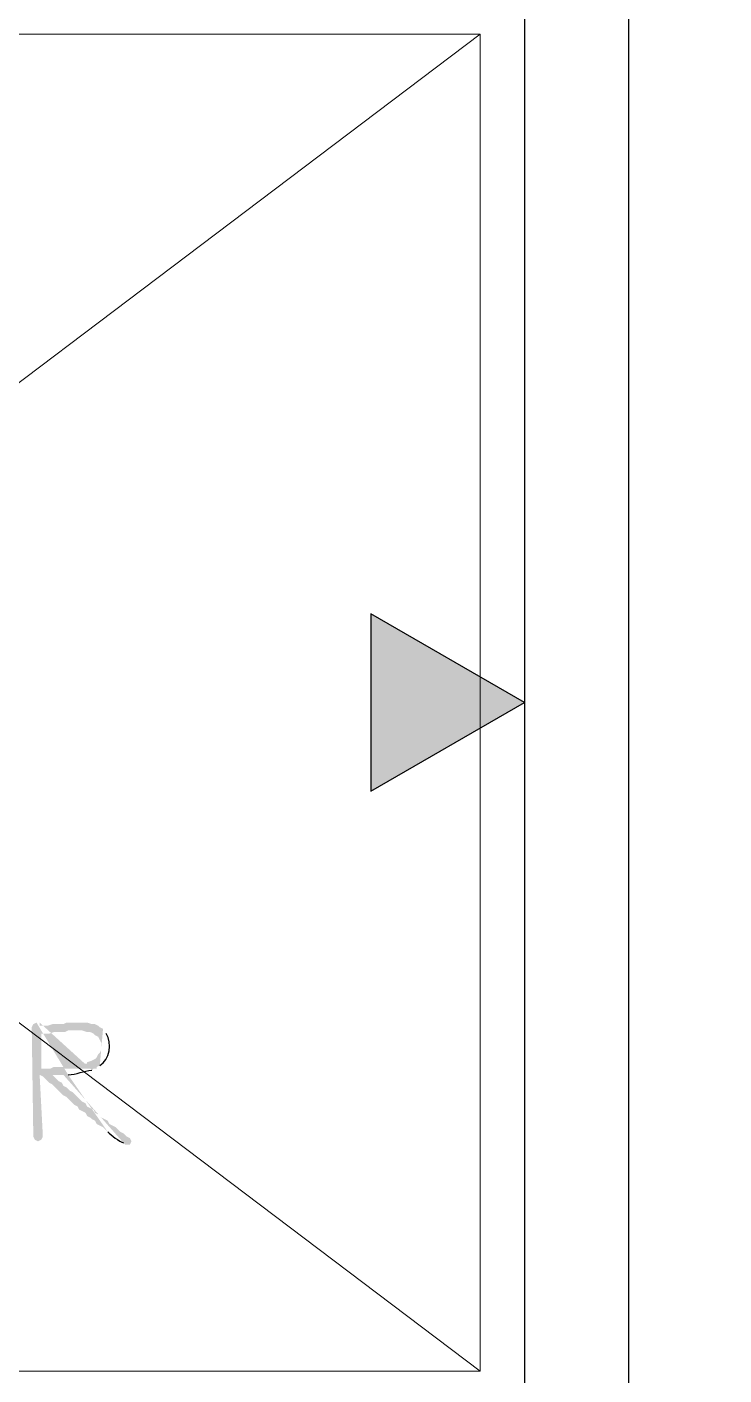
# Model space of a CAD drawing. Header units: inches. Extents: x -167 to 6071, y -6287 to -2731.
# Drawn here: x -57.32 to -33.86, y -5975.22 to -5929.83 of the extents above; entities that cross this region are included whole.
import ezdxf

# ---------------------------------------------------------------- set-up
doc = ezdxf.new("R2010")
doc.units = ezdxf.units.IN
doc.header["$LTSCALE"] = 96
doc.header["$MEASUREMENT"] = 0
doc.layers.add('Furniture', color=7, linetype='Continuous', lineweight=5, true_color=0x994d00)
doc.layers.add('PDF_Geometry', color=7, linetype='Continuous', true_color=0x4a4a4a)
doc.layers.add('PDF_Solid Fills', color=7, linetype='Continuous')

msp = doc.modelspace()

# ---------------------------------------------------------------- hatches: boundary and pattern name
at = {"layer": 'PDF_Solid Fills', "transparency": 33554559}
h = msp.add_hatch(color=256, dxfattribs=at)
h.paths.add_polyline_path([(-57.003, -5963.349), (-57.11, -5963.402), (-57.163, -5963.509), (-57.11, -5967.135), (-57.11, -5967.189), (-57.057, -5967.295), (-56.95, -5967.349), (-56.843, -5967.295), (-56.79, -5967.189), (-56.79, -5967.135), (-56.897, -5965.109), (-55.937, -5965.109)], flags=0)
h.paths.add_polyline_path([(-55.137, -5964.949), (-55.083, -5964.895), (-56.843, -5964.895), (-56.843, -5963.722), (-56.577, -5963.722), (-56.417, -5963.669), (-56.043, -5963.669), (-55.937, -5963.615), (-55.563, -5963.615), (-54.763, -5963.562), (-54.87, -5963.509), (-56.897, -5963.455), (-56.897, -5963.349)], flags=0)
msp.add_hatch(color=256, dxfattribs=at).paths.add_polyline_path([(-55.563, -5963.349), (-55.99, -5963.349), (-56.097, -5963.402), (-56.47, -5963.402), (-56.63, -5963.455), (-56.897, -5963.455), (-54.87, -5963.509), (-54.923, -5963.455), (-55.03, -5963.402), (-55.137, -5963.402), (-55.297, -5963.349), (-55.403, -5963.349)])
h = msp.add_hatch(color=256, dxfattribs=at)
h.paths.add_polyline_path([(-54.763, -5963.562), (-55.563, -5963.615), (-55.457, -5963.615), (-55.297, -5963.669), (-55.19, -5963.669), (-55.083, -5963.722), (-55.03, -5963.775), (-54.923, -5963.829), (-54.817, -5964.042), (-54.817, -5964.255), (-54.87, -5964.362), (-54.923, -5964.415), (-54.977, -5964.522), (-55.03, -5964.575), (-55.137, -5964.629), (-55.297, -5964.682), (-55.297, -5964.735), (-55.457, -5964.735), (-55.563, -5964.789), (-55.777, -5964.789), (-55.883, -5964.842), (-56.417, -5964.842), (-56.523, -5964.895), (-56.843, -5964.895), (-54.977, -5964.895), (-54.977, -5964.842), (-54.87, -5964.789)], flags=0)
h.paths.add_polyline_path([(-54.657, -5963.722), (-54.71, -5963.615)], flags=0)
h = msp.add_hatch(color=256, dxfattribs=at)
h.paths.add_polyline_path([(-55.937, -5965.109), (-56.897, -5965.109), (-56.79, -5965.162), (-56.577, -5965.375), (-56.47, -5965.429), (-56.257, -5965.642), (-56.203, -5965.695), (-56.097, -5965.802), (-55.99, -5965.855), (-55.883, -5965.962), (-55.83, -5966.015), (-55.723, -5966.122), (-55.617, -5966.175), (-55.563, -5966.282), (-55.35, -5966.389), (-55.297, -5966.495), (-55.19, -5966.549), (-55.137, -5966.602), (-55.03, -5966.655), (-54.977, -5966.762), (-54.763, -5966.869), (-54.603, -5967.029)], flags=0)
h.paths.add_polyline_path([(-54.07, -5967.402), (-54.017, -5967.455), (-53.857, -5967.455), (-53.803, -5967.349), (-53.857, -5967.242), (-53.963, -5967.189), (-54.07, -5967.082), (-54.177, -5967.029), (-54.283, -5966.922), (-54.337, -5966.869), (-54.55, -5966.762), (-54.603, -5966.655), (-54.817, -5966.549), (-54.923, -5966.442), (-55.03, -5966.389), (-55.083, -5966.282), (-55.297, -5966.175), (-55.35, -5966.069), (-55.457, -5966.015), (-55.777, -5965.695), (-55.883, -5965.642), (-55.99, -5965.535), (-56.097, -5965.482), (-56.15, -5965.375), (-56.257, -5965.322), (-56.47, -5965.109), (-56.097, -5965.109)], flags=0)

# ---------------------------------------------------------------- linework, layer by layer
at = {"layer": 'Furniture', "transparency": 33554687}
msp.add_lwpolyline([(-42.07, -5930.069), (-42.07, -5975.082), (-101.59, -5975.082), (-101.59, -5930.069)], close=True, dxfattribs=at)
for points in [[(-42.07, -5930.069), (-70.23, -5951.349)], [(-70.23, -5953.802), (-42.07, -5975.082)]]:
    msp.add_lwpolyline(points, dxfattribs=at)
at = {"layer": 'PDF_Geometry', "color": 7}
msp.add_lwpolyline([(-37.057, -6048.575), (-37.057, -5902.282), (-33.857, -5899.082), (-36.363, -5896.575), (-40.577, -5900.842), (-40.577, -5988.575)], dxfattribs=at)
msp.add_lwpolyline([(-45.75, -5955.562), (-40.577, -5952.575), (-45.75, -5949.589)], close=True, dxfattribs=at)
at = {"layer": 'PDF_Geometry'}
for points in [[(-54.87, -5964.789), (-54.532, -5964.61), (-54.44, -5964.034), (-54.657, -5963.722)], [(-55.937, -5965.109), (-55.658, -5965.103), (-55.408, -5964.97), (-55.137, -5964.949)], [(-54.603, -5967.029), (-54.488, -5967.139), (-54.22, -5967.351), (-54.07, -5967.402)]]:
    msp.add_open_spline(points, degree=3, dxfattribs=at)
at = {"layer": 'PDF_Solid Fills', "transparency": 33554559}
for points in [[(-45.75, -5949.589), (-40.577, -5952.575), (-45.75, -5952.575)], [(-45.75, -5952.575), (-40.577, -5952.575), (-45.75, -5955.562)]]:
    msp.add_solid(points, dxfattribs=at)

doc.saveas('drawing.dxf')
